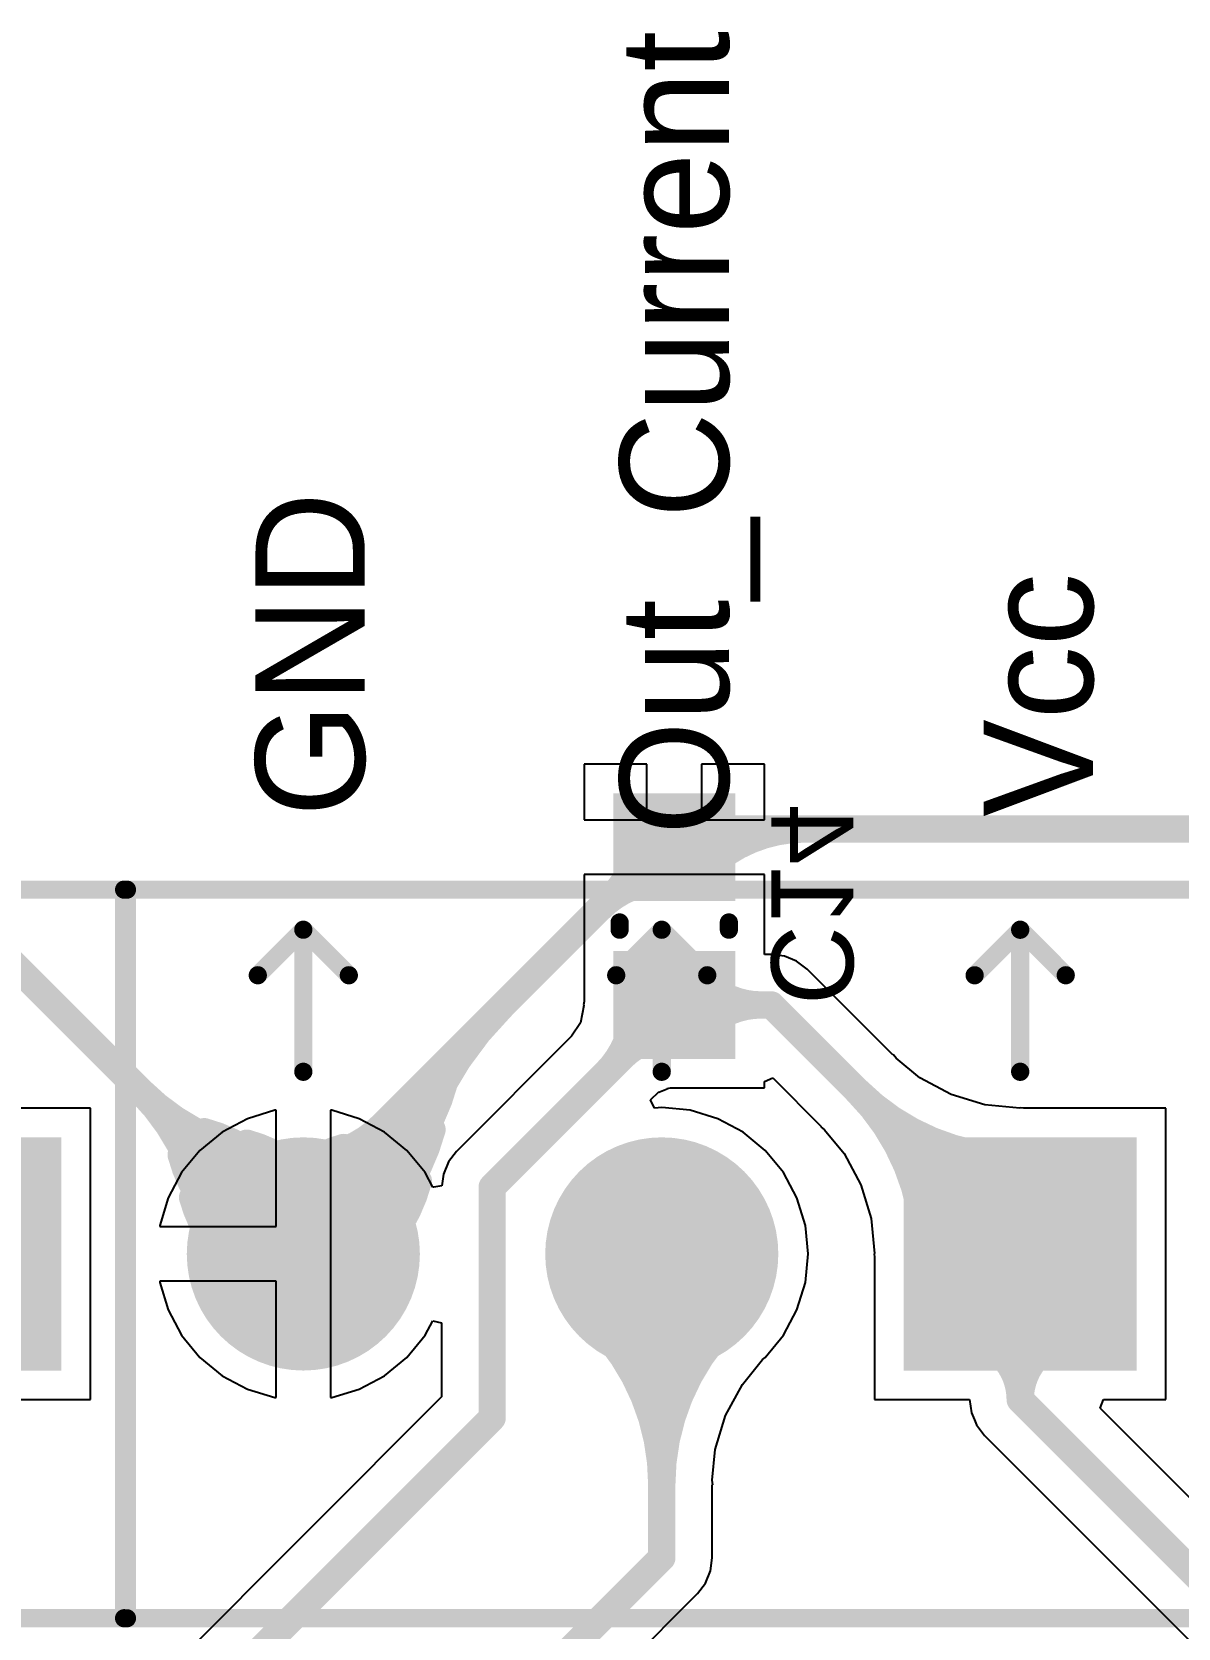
# Model space of a CAD drawing. Extents: x 41 to 201, y 4 to 127.
# Drawn here: x 132.26 to 148.25, y 84.44 to 106.7 of the extents above; entities that cross this region are included whole.
import ezdxf

# ---------------------------------------------------------------- set-up
doc = ezdxf.new("R2010")
doc.units = 0
doc.layers.get('0').update_dxf_attribs({"linetype": 'CONTINUOUS'})
for name, color, linetype in [('BOTTOMLAYER', 5, 'CONTINUOUS'), ('BOTTOMOVERLAY', 54, 'CONTINUOUS'), ('BOTTOMPASTE', 16, 'CONTINUOUS'), ('BOTTOMSOLDER', 6, 'CONTINUOUS'), ('MULTILAYER', 9, 'CONTINUOUS'), ('TOPLAYER', 1, 'CONTINUOUS'), ('TOPOVERLAY', 2, 'CONTINUOUS'), ('TOPSOLDER', 216, 'CONTINUOUS')]:
    doc.layers.add(name, color=color, linetype=linetype)

# ---------------------------------------------------------------- blocks, each defined once
blk = doc.blocks.new('0805C_B_44')
at = {"layer": 'BOTTOMLAYER'}
for points in [[(-0.45, -0.75), (-0.45, 0.75), (-1.75, -0.75), (-1.75, 0.75)], [(1.75, -0.75), (1.75, 0.75), (0.45, -0.75), (0.45, 0.75)]]:
    blk.add_solid(points, dxfattribs=at)
at = {"layer": 'BOTTOMOVERLAY', "const_width": 0.254}
for points in [[(0.051, 0.762), (-0.051, 0.762)], [(0.051, -0.762), (-0.051, -0.762)]]:
    blk.add_lwpolyline(points, dxfattribs=at)
at = {"layer": 'BOTTOMOVERLAY', "const_width": 0.127}
for points in [[(-0.114, 0.762, 1), (0.013, 0.762, 1)], [(-0.013, 0.762, 1), (0.114, 0.762, 1)], [(-0.114, -0.762, 1), (0.013, -0.762, 1)], [(-0.013, -0.762, 1), (0.114, -0.762, 1)]]:
    blk.add_lwpolyline(points, format="xyb", close=True, dxfattribs=at)
at = {"layer": 'BOTTOMPASTE'}
for points in [[(-0.45, -0.75), (-0.45, 0.75), (-1.75, -0.75), (-1.75, 0.75)], [(1.75, -0.75), (1.75, 0.75), (0.45, -0.75), (0.45, 0.75)]]:
    blk.add_solid(points, dxfattribs=at)
at = {"layer": 'BOTTOMSOLDER'}
for points in [[(-0.348, -0.852), (-0.348, 0.852), (-1.852, -0.852), (-1.852, 0.852)], [(1.852, -0.852), (1.852, 0.852), (0.348, -0.852), (0.348, 0.852)]]:
    blk.add_solid(points, dxfattribs=at)
blk = doc.blocks.new('KRE_3_48')
at = {"layer": 'BOTTOMLAYER', "const_width": 1.524}
for points in [[(4.238, 0, 1), (5.762, 0, 1)], [(9.238, 0, 1), (10.762, 0, 1)]]:
    blk.add_lwpolyline(points, format="xyb", close=True, dxfattribs=at)
at = {"layer": 'BOTTOMLAYER'}
blk.add_solid([(-1.524, -1.524), (1.524, -1.524), (-1.524, 1.524), (1.524, 1.524)], dxfattribs=at)
at = {"layer": 'BOTTOMSOLDER', "const_width": 1.626}
for points in [[(4.187, 0, 1), (5.813, 0, 1)], [(9.187, 0, 1), (10.813, 0, 1)]]:
    blk.add_lwpolyline(points, format="xyb", close=True, dxfattribs=at)
at = {"layer": 'BOTTOMSOLDER'}
blk.add_solid([(-1.626, -1.626), (1.626, -1.626), (-1.626, 1.626), (1.626, 1.626)], dxfattribs=at)
at = {"layer": 'MULTILAYER', "const_width": 1.524}
for points in [[(4.238, 0, 1), (5.762, 0, 1)], [(9.238, 0, 1), (10.762, 0, 1)]]:
    blk.add_lwpolyline(points, format="xyb", close=True, dxfattribs=at)
at = {"layer": 'MULTILAYER'}
blk.add_solid([(-1.524, -1.524), (1.524, -1.524), (-1.524, 1.524), (1.524, 1.524)], dxfattribs=at)
at = {"layer": 'TOPLAYER', "const_width": 1.524}
for points in [[(4.238, 0, 1), (5.762, 0, 1)], [(9.238, 0, 1), (10.762, 0, 1)]]:
    blk.add_lwpolyline(points, format="xyb", close=True, dxfattribs=at)
at = {"layer": 'TOPLAYER'}
blk.add_solid([(-1.524, -1.524), (1.524, -1.524), (-1.524, 1.524), (1.524, 1.524)], dxfattribs=at)
at = {"layer": 'TOPOVERLAY', "const_width": 0.254}
for points in [[(-2.54, 5.08), (-2.54, -5.08)], [(12.5, 5.08), (-2.54, 5.08)], [(12.5, 5.08), (12.5, -5.08)], [(0, -2.54), (0, -4.521)], [(5, -2.54), (5, -4.521)], [(10, -2.54), (10, -4.521)], [(0, -4.521), (-0.635, -3.886)], [(0.635, -3.886), (0, -4.521)], [(5, -4.521), (4.365, -3.886)], [(5.635, -3.886), (5, -4.521)], [(10, -4.521), (9.365, -3.886)], [(10.635, -3.886), (10, -4.521)], [(12.5, -5.08), (-2.54, -5.08)]]:
    blk.add_lwpolyline(points, dxfattribs=at)
at = {"layer": 'TOPOVERLAY', "const_width": 0.127}
for points in [[(-2.603, 5.08, 1), (-2.477, 5.08, 1)], [(-2.603, 5.08, 1), (-2.477, 5.08, 1)], [(12.437, 5.08, 1), (12.564, 5.08, 1)], [(12.437, 5.08, 1), (12.564, 5.08, 1)], [(-0.064, -2.54, 1), (0.064, -2.54, 1)], [(4.937, -2.54, 1), (5.064, -2.54, 1)], [(9.937, -2.54, 1), (10.064, -2.54, 1)], [(-0.699, -3.886, 1), (-0.572, -3.886, 1)], [(0.572, -3.886, 1), (0.699, -3.886, 1)], [(4.302, -3.886, 1), (4.429, -3.886, 1)], [(5.572, -3.886, 1), (5.699, -3.886, 1)], [(9.302, -3.886, 1), (9.429, -3.886, 1)], [(10.572, -3.886, 1), (10.699, -3.886, 1)], [(-0.064, -4.521, 1), (0.064, -4.521, 1)], [(-0.064, -4.521, 1), (0.064, -4.521, 1)], [(-0.064, -4.521, 1), (0.064, -4.521, 1)], [(4.937, -4.521, 1), (5.064, -4.521, 1)], [(4.937, -4.521, 1), (5.064, -4.521, 1)], [(4.937, -4.521, 1), (5.064, -4.521, 1)], [(9.937, -4.521, 1), (10.064, -4.521, 1)], [(9.937, -4.521, 1), (10.064, -4.521, 1)], [(9.937, -4.521, 1), (10.064, -4.521, 1)], [(-2.603, -5.08, 1), (-2.477, -5.08, 1)], [(-2.603, -5.08, 1), (-2.477, -5.08, 1)], [(12.437, -5.08, 1), (12.564, -5.08, 1)], [(12.437, -5.08, 1), (12.564, -5.08, 1)]]:
    blk.add_lwpolyline(points, format="xyb", close=True, dxfattribs=at)
at = {"layer": 'TOPSOLDER', "const_width": 1.626}
for points in [[(4.187, 0, 1), (5.813, 0, 1)], [(9.187, 0, 1), (10.813, 0, 1)]]:
    blk.add_lwpolyline(points, format="xyb", close=True, dxfattribs=at)
at = {"layer": 'TOPSOLDER'}
blk.add_solid([(-1.626, -1.626), (1.626, -1.626), (-1.626, 1.626), (1.626, 1.626)], dxfattribs=at)
blk = doc.blocks.new('KRE_3_67')
at = {"layer": 'BOTTOMLAYER', "const_width": 1.524}
for points in [[(4.238, 0, 1), (5.762, 0, 1)], [(9.238, 0, 1), (10.762, 0, 1)]]:
    blk.add_lwpolyline(points, format="xyb", close=True, dxfattribs=at)
at = {"layer": 'BOTTOMLAYER'}
blk.add_solid([(-1.524, -1.524), (1.524, -1.524), (-1.524, 1.524), (1.524, 1.524)], dxfattribs=at)
at = {"layer": 'BOTTOMSOLDER', "const_width": 1.626}
for points in [[(4.187, 0, 1), (5.813, 0, 1)], [(9.187, 0, 1), (10.813, 0, 1)]]:
    blk.add_lwpolyline(points, format="xyb", close=True, dxfattribs=at)
at = {"layer": 'BOTTOMSOLDER'}
blk.add_solid([(-1.626, -1.626), (1.626, -1.626), (-1.626, 1.626), (1.626, 1.626)], dxfattribs=at)
at = {"layer": 'MULTILAYER', "const_width": 1.524}
for points in [[(4.238, 0, 1), (5.762, 0, 1)], [(9.238, 0, 1), (10.762, 0, 1)]]:
    blk.add_lwpolyline(points, format="xyb", close=True, dxfattribs=at)
at = {"layer": 'MULTILAYER'}
blk.add_solid([(-1.524, -1.524), (1.524, -1.524), (-1.524, 1.524), (1.524, 1.524)], dxfattribs=at)
at = {"layer": 'TOPLAYER', "const_width": 1.524}
for points in [[(4.238, 0, 1), (5.762, 0, 1)], [(9.238, 0, 1), (10.762, 0, 1)]]:
    blk.add_lwpolyline(points, format="xyb", close=True, dxfattribs=at)
at = {"layer": 'TOPLAYER'}
blk.add_solid([(-1.524, -1.524), (1.524, -1.524), (-1.524, 1.524), (1.524, 1.524)], dxfattribs=at)
at = {"layer": 'TOPOVERLAY', "const_width": 0.254}
for points in [[(-2.54, 5.08), (-2.54, -5.08)], [(12.5, 5.08), (-2.54, 5.08)], [(12.5, 5.08), (12.5, -5.08)], [(0, -2.54), (0, -4.521)], [(5, -2.54), (5, -4.521)], [(10, -2.54), (10, -4.521)], [(0, -4.521), (-0.635, -3.886)], [(0.635, -3.886), (0, -4.521)], [(5, -4.521), (4.365, -3.886)], [(5.635, -3.886), (5, -4.521)], [(10, -4.521), (9.365, -3.886)], [(10.635, -3.886), (10, -4.521)], [(12.5, -5.08), (-2.54, -5.08)]]:
    blk.add_lwpolyline(points, dxfattribs=at)
at = {"layer": 'TOPOVERLAY', "const_width": 0.127}
for points in [[(-2.603, 5.08, 1), (-2.477, 5.08, 1)], [(-2.603, 5.08, 1), (-2.477, 5.08, 1)], [(12.437, 5.08, 1), (12.564, 5.08, 1)], [(12.437, 5.08, 1), (12.564, 5.08, 1)], [(-0.064, -2.54, 1), (0.064, -2.54, 1)], [(4.937, -2.54, 1), (5.064, -2.54, 1)], [(9.937, -2.54, 1), (10.064, -2.54, 1)], [(-0.699, -3.886, 1), (-0.572, -3.886, 1)], [(0.572, -3.886, 1), (0.699, -3.886, 1)], [(4.302, -3.886, 1), (4.429, -3.886, 1)], [(5.572, -3.886, 1), (5.699, -3.886, 1)], [(9.302, -3.886, 1), (9.429, -3.886, 1)], [(10.572, -3.886, 1), (10.699, -3.886, 1)], [(-0.064, -4.521, 1), (0.064, -4.521, 1)], [(-0.064, -4.521, 1), (0.064, -4.521, 1)], [(-0.064, -4.521, 1), (0.064, -4.521, 1)], [(4.937, -4.521, 1), (5.064, -4.521, 1)], [(4.937, -4.521, 1), (5.064, -4.521, 1)], [(4.937, -4.521, 1), (5.064, -4.521, 1)], [(9.937, -4.521, 1), (10.064, -4.521, 1)], [(9.937, -4.521, 1), (10.064, -4.521, 1)], [(9.937, -4.521, 1), (10.064, -4.521, 1)], [(-2.603, -5.08, 1), (-2.477, -5.08, 1)], [(-2.603, -5.08, 1), (-2.477, -5.08, 1)], [(12.437, -5.08, 1), (12.564, -5.08, 1)], [(12.437, -5.08, 1), (12.564, -5.08, 1)]]:
    blk.add_lwpolyline(points, format="xyb", close=True, dxfattribs=at)
at = {"layer": 'TOPSOLDER', "const_width": 1.626}
for points in [[(4.187, 0, 1), (5.813, 0, 1)], [(9.187, 0, 1), (10.813, 0, 1)]]:
    blk.add_lwpolyline(points, format="xyb", close=True, dxfattribs=at)
at = {"layer": 'TOPSOLDER'}
blk.add_solid([(-1.626, -1.626), (1.626, -1.626), (-1.626, 1.626), (1.626, 1.626)], dxfattribs=at)

msp = doc.modelspace()

# ---------------------------------------------------------------- linework, layer by layer
at = {"layer": 'BOTTOMLAYER'}
for p, q in [((140.843, 96.492), (139.966, 96.492)), ((139.966, 96.492), (139.966, 95.715)), ((140.843, 95.715), (140.843, 96.492)), ((142.482, 96.492), (141.605, 96.492)), ((141.605, 96.492), (141.605, 95.715)), ((142.482, 95.715), (142.482, 96.492)), ((139.966, 95.715), (140.843, 95.715)), ((141.605, 95.715), (142.482, 95.715)), ((142.482, 94.953), (139.966, 94.953)), ((139.966, 94.953), (139.966, 94.176)), ((142.482, 94.176), (142.482, 94.953)), ((139.966, 94.176), (139.966, 93.18)), ((142.482, 93.839), (142.482, 94.176)), ((142.578, 93.839), (142.482, 93.839)), ((142.76, 93.815), (142.578, 93.839)), ((142.93, 93.744), (142.76, 93.815)), ((143.076, 93.632), (142.93, 93.744)), ((144.272, 92.437), (143.076, 93.632)), ((139.965, 93.128), (139.916, 92.884)), ((139.966, 93.18), (139.96, 93.134)), ((139.96, 93.134), (139.96, 93.134)), ((139.96, 93.134), (139.965, 93.128)), ((139.916, 92.884), (139.792, 92.698)), ((139.792, 92.698), (138.186, 91.092)), ((144.276, 92.441), (144.272, 92.437)), ((144.319, 92.391), (144.276, 92.441)), ((144.65, 92.119), (144.319, 92.391)), ((141.011, 91.92), (141.124, 91.966)), ((141.124, 91.97), (141.17, 91.976)), ((141.124, 91.966), (141.124, 91.97)), ((141.17, 91.976), (142.482, 91.976)), ((142.482, 92.068), (142.599, 92.116)), ((142.482, 91.976), (142.482, 92.068)), ((142.599, 92.116), (143.275, 91.44)), ((145.086, 91.886), (144.65, 92.119)), ((140.895, 91.809), (141.008, 91.922)), ((140.949, 91.694), (140.895, 91.809)), ((141.05, 91.704), (140.949, 91.694)), ((141.008, 91.922), (141.011, 91.92)), ((141.011, 91.92), (141.011, 91.92)), ((141.011, 91.92), (141.011, 91.92)), ((141.011, 91.92), (141.011, 91.92)), ((141.011, 91.92), (141.011, 91.92)), ((141.448, 91.665), (141.05, 91.704)), ((145.558, 91.743), (145.086, 91.886)), ((146.045, 91.695), (145.558, 91.743)), ((133.082, 91.694), (131.714, 91.694)), ((133.082, 87.63), (133.082, 91.694)), ((135.269, 91.548), (134.916, 91.36)), ((135.652, 91.665), (135.269, 91.548)), ((135.669, 91.666), (135.652, 91.665)), ((135.669, 90.043), (135.669, 91.666)), ((136.448, 91.665), (136.431, 91.666)), ((136.431, 91.666), (136.431, 89.662)), ((136.831, 91.548), (136.448, 91.665)), ((137.184, 91.36), (136.831, 91.548)), ((141.831, 91.548), (141.448, 91.665)), ((142.184, 91.36), (141.831, 91.548)), ((146.05, 91.7), (146.045, 91.695)), ((146.096, 91.694), (146.05, 91.7)), ((146.05, 91.7), (146.05, 91.7)), ((148.082, 91.694), (146.096, 91.694)), ((148.082, 87.63), (148.082, 91.694)), ((134.916, 91.36), (134.606, 91.106)), ((137.494, 91.106), (137.184, 91.36)), ((142.494, 91.106), (142.184, 91.36)), ((143.275, 91.44), (143.271, 91.436)), ((143.271, 91.436), (143.321, 91.393)), ((143.321, 91.393), (143.593, 91.062)), ((134.606, 91.106), (134.352, 90.796)), ((137.748, 90.796), (137.494, 91.106)), ((138.186, 91.092), (138.074, 90.946)), ((142.748, 90.796), (142.494, 91.106)), ((143.593, 91.062), (143.826, 90.626)), ((138.074, 90.946), (138.003, 90.776)), ((134.352, 90.796), (134.164, 90.443)), ((137.856, 90.594), (137.748, 90.796)), ((137.871, 90.594), (137.856, 90.594)), ((137.982, 90.614), (137.871, 90.594)), ((138.003, 90.776), (137.982, 90.614)), ((142.936, 90.443), (142.748, 90.796)), ((143.826, 90.626), (143.969, 90.154)), ((134.164, 90.443), (134.047, 90.06)), ((143.053, 90.06), (142.936, 90.443)), ((143.969, 90.154), (144.017, 89.667)), ((134.047, 90.06), (134.046, 90.043)), ((134.046, 90.043), (135.669, 90.043)), ((143.092, 89.662), (143.053, 90.06)), ((136.431, 89.662), (136.431, 87.658)), ((143.053, 89.264), (143.092, 89.662)), ((144.017, 89.667), (144.012, 89.662)), ((144.012, 89.662), (144.012, 89.662)), ((144.012, 89.662), (144.018, 89.616)), ((144.018, 89.616), (144.018, 87.63)), ((135.669, 89.281), (134.046, 89.281)), ((134.046, 89.281), (134.047, 89.264)), ((134.047, 89.264), (134.164, 88.881)), ((135.669, 87.658), (135.669, 89.281)), ((142.936, 88.881), (143.053, 89.264)), ((134.164, 88.881), (134.352, 88.528)), ((142.748, 88.528), (142.936, 88.881)), ((137.748, 88.528), (137.856, 88.731)), ((137.856, 88.731), (137.979, 88.7)), ((137.979, 88.7), (137.979, 87.668)), ((134.352, 88.528), (134.606, 88.218)), ((137.494, 88.218), (137.748, 88.528)), ((142.494, 88.218), (142.748, 88.528)), ((134.606, 88.218), (134.916, 87.964)), ((137.184, 87.964), (137.494, 88.218)), ((142.174, 87.843), (142.457, 88.188)), ((142.457, 88.188), (142.494, 88.218)), ((134.916, 87.964), (135.269, 87.776)), ((136.831, 87.776), (137.184, 87.964)), ((135.269, 87.776), (135.652, 87.659)), ((136.448, 87.659), (136.831, 87.776)), ((141.941, 87.407), (142.174, 87.843)), ((132.06, 87.63), (133.082, 87.63)), ((137.979, 87.668), (132.344, 82.032)), ((135.652, 87.659), (135.669, 87.658)), ((136.431, 87.658), (136.448, 87.659)), ((144.018, 87.63), (145.345, 87.63)), ((145.345, 87.63), (145.369, 87.448)), ((147.164, 87.513), (147.212, 87.63)), ((150.361, 84.315), (147.164, 87.513)), ((147.212, 87.63), (148.082, 87.63)), ((141.797, 86.934), (141.941, 87.407)), ((145.369, 87.448), (145.411, 87.348)), ((145.411, 87.348), (145.44, 87.278)), ((145.44, 87.278), (145.552, 87.132)), ((145.552, 87.132), (149.365, 83.319)), ((141.755, 86.508), (141.797, 86.934)), ((141.761, 86.443), (141.755, 86.508)), ((141.755, 85.424), (141.755, 86.443)), ((141.755, 86.443), (141.761, 86.443)), ((141.731, 85.242), (141.755, 85.424)), ((141.548, 84.926), (141.66, 85.072)), ((141.66, 85.072), (141.731, 85.242)), ((137.708, 81.086), (141.548, 84.926))]:
    msp.add_line(p, q, dxfattribs=at)
for points, const_width in [([(128.43, 97.282), (136.05, 89.662)], 0.381), ([(141.29, 95.588), (157.226, 95.588)], 0.381), ([(136.05, 90.348), (141.036, 95.334)], 0.381), ([(141.036, 95.334), (141.224, 95.334)], 0.381), ([(138.684, 90.594), (141.224, 93.134)], 0.381), ([(141.224, 93.134), (142.578, 93.134)], 0.381), ([(142.578, 93.134), (146.05, 89.662)], 0.381), ([(136.05, 89.662), (136.05, 90.348)], 0.508), ([(138.684, 87.376), (138.684, 90.594)], 0.381), ([(141.05, 85.424), (141.05, 89.662)], 0.381), ([(146.05, 87.63), (146.05, 89.662)], 0.381), ([(146.05, 87.63), (150.622, 83.058)], 0.381), ([(132.842, 81.534), (138.684, 87.376)], 0.381), ([(135.89, 80.264), (141.05, 85.424)], 0.381)]:
    msp.add_lwpolyline(points, dxfattribs=dict(at, const_width=const_width))
for points, const_width in [([(141.195, 95.588, 1), (141.385, 95.588, 1)], 0.191), ([(142.031, 95.588, 1), (142.222, 95.588, 1)], 0.191), ([(142.031, 95.588, 1), (142.222, 95.588, 1)], 0.191), ([(142.951, 95.588, 1), (143.142, 95.588, 1)], 0.191), ([(142.951, 95.588, 1), (143.142, 95.588, 1)], 0.191), ([(140.569, 95.334, 1), (140.76, 95.334, 1)], 0.191), ([(140.569, 95.334, 1), (140.76, 95.334, 1)], 0.191), ([(140.941, 95.334, 1), (141.131, 95.334, 1)], 0.191), ([(140.941, 95.334, 1), (141.131, 95.334, 1)], 0.191), ([(140.953, 95.355, 1), (141.144, 95.355, 1)], 0.191), ([(141.129, 95.334, 1), (141.319, 95.334, 1)], 0.191), ([(141.284, 95.278, 1), (141.475, 95.278, 1)], 0.191), ([(141.284, 95.278, 1), (141.475, 95.278, 1)], 0.191), ([(141.029, 94.875, 1), (141.219, 94.875, 1)], 0.191), ([(141.029, 94.875, 1), (141.219, 94.875, 1)], 0.191), ([(141.554, 95.009, 1), (141.744, 95.009, 1)], 0.191), ([(141.554, 95.009, 1), (141.744, 95.009, 1)], 0.191), ([(140.266, 94.67, 1), (140.456, 94.67, 1)], 0.191), ([(140.306, 94.7, 1), (140.497, 94.7, 1)], 0.191), ([(140.306, 94.7, 1), (140.497, 94.7, 1)], 0.191), ([(140.094, 94.487, 1), (140.285, 94.487, 1)], 0.191), ([(140.094, 94.487, 1), (140.285, 94.487, 1)], 0.191), ([(141.554, 93.459, 1), (141.744, 93.459, 1)], 0.191), ([(141.554, 93.459, 1), (141.744, 93.459, 1)], 0.191), ([(138.716, 93.109, 1), (138.907, 93.109, 1)], 0.191), ([(138.716, 93.109, 1), (138.907, 93.109, 1)], 0.191), ([(140.569, 93.134, 1), (140.76, 93.134, 1)], 0.191), ([(141.129, 93.134, 1), (141.319, 93.134, 1)], 0.191), ([(141.129, 93.134, 1), (141.319, 93.134, 1)], 0.191), ([(142.338, 93.134, 1), (142.529, 93.134, 1)], 0.191), ([(142.338, 93.134, 1), (142.529, 93.134, 1)], 0.191), ([(142.338, 93.134, 1), (142.529, 93.134, 1)], 0.191), ([(142.338, 93.134, 1), (142.529, 93.134, 1)], 0.191), ([(142.483, 93.134, 1), (142.673, 93.134, 1)], 0.191), ([(142.483, 93.134, 1), (142.673, 93.134, 1)], 0.191), ([(141.029, 92.675, 1), (141.219, 92.675, 1)], 0.191), ([(141.554, 92.809, 1), (141.744, 92.809, 1)], 0.191), ([(141.554, 92.809, 1), (141.744, 92.809, 1)], 0.191), ([(138.066, 92.459, 1), (138.256, 92.459, 1)], 0.191), ([(138.066, 92.459, 1), (138.256, 92.459, 1)], 0.191), ([(140.415, 92.42, 1), (140.606, 92.42, 1)], 0.191), ([(137.94, 92.111, 1), (138.13, 92.111, 1)], 0.191), ([(140.174, 92.179, 1), (140.364, 92.179, 1)], 0.191), ([(133.678, 91.938, 1), (133.869, 91.938, 1)], 0.191), ([(133.678, 91.938, 1), (133.869, 91.938, 1)], 0.191), ([(133.678, 91.938, 1), (133.869, 91.938, 1)], 0.191), ([(133.678, 91.938, 1), (133.869, 91.938, 1)], 0.191), ([(137.415, 91.808, 1), (137.606, 91.808, 1)], 0.191), ([(137.415, 91.808, 1), (137.606, 91.808, 1)], 0.191), ([(143.678, 91.938, 1), (143.869, 91.938, 1)], 0.191), ([(143.678, 91.938, 1), (143.869, 91.938, 1)], 0.191), ([(134.572, 91.366, 1), (134.763, 91.366, 1)], 0.191), ([(137.06, 91.453, 1), (137.251, 91.453, 1)], 0.191), ([(137.06, 91.453, 1), (137.251, 91.453, 1)], 0.191), ([(137.749, 91.395, 1), (137.94, 91.395, 1)], 0.191), ([(134.329, 91.288, 1), (134.519, 91.288, 1)], 0.191), ([(134.329, 91.288, 1), (134.519, 91.288, 1)], 0.191), ([(134.329, 91.288, 1), (134.519, 91.288, 1)], 0.191), ([(134.329, 91.288, 1), (134.519, 91.288, 1)], 0.191), ([(135.168, 91.206, 1), (135.359, 91.206, 1)], 0.191), ([(136.515, 91.146, 1), (136.706, 91.146, 1)], 0.191), ([(136.765, 91.158, 1), (136.955, 91.158, 1)], 0.191), ([(136.765, 91.158, 1), (136.955, 91.158, 1)], 0.191), ([(137.339, 91.274, 1), (137.53, 91.274, 1)], 0.191), ([(144.329, 91.288, 1), (144.519, 91.288, 1)], 0.191), ([(144.329, 91.288, 1), (144.519, 91.288, 1)], 0.191), ([(134.251, 91.044, 1), (134.441, 91.044, 1)], 0.191), ([(135.955, 90.995, 1), (136.145, 90.995, 1)], 0.191), ([(135.955, 90.995, 1), (136.145, 90.995, 1)], 0.191), ([(135.955, 90.995, 1), (136.145, 90.995, 1)], 0.191), ([(135.955, 90.995, 1), (136.145, 90.995, 1)], 0.191), ([(145.955, 90.995, 1), (146.145, 90.995, 1)], 0.191), ([(137.169, 90.639, 1), (137.36, 90.639, 1)], 0.191), ([(137.559, 90.679, 1), (137.749, 90.679, 1)], 0.191), ([(134.41, 90.449, 1), (134.601, 90.449, 1)], 0.191), ([(135.923, 90.348, 1), (136.177, 90.348, 1)], 0.254), ([(135.955, 90.614, 1), (136.145, 90.614, 1)], 0.191), ([(135.955, 90.614, 1), (136.145, 90.614, 1)], 0.191), ([(138.589, 90.594, 1), (138.779, 90.594, 1)], 0.191), ([(138.589, 90.594, 1), (138.779, 90.594, 1)], 0.191), ([(145.955, 90.614, 1), (146.145, 90.614, 1)], 0.191), ([(135.955, 90.348, 1), (136.145, 90.348, 1)], 0.191), ([(135.887, 89.84, 1), (136.078, 89.84, 1)], 0.191), ([(135.906, 89.846, 1), (136.097, 89.846, 1)], 0.191), ([(136.515, 89.777, 1), (136.705, 89.777, 1)], 0.191), ([(134.621, 89.662, 1), (134.812, 89.662, 1)], 0.191), ([(134.621, 89.662, 1), (134.812, 89.662, 1)], 0.191), ([(135.002, 89.662, 1), (135.193, 89.662, 1)], 0.191), ([(135.002, 89.662, 1), (135.193, 89.662, 1)], 0.191), ([(135.383, 89.657, 1), (135.574, 89.657, 1)], 0.191), ([(135.923, 89.662, 1), (136.177, 89.662, 1)], 0.254), ([(135.955, 89.662, 1), (136.145, 89.662, 1)], 0.191), ([(136.141, 89.7, 1), (136.332, 89.7, 1)], 0.191), ([(136.145, 89.662, 1), (136.336, 89.662, 1)], 0.191), ([(136.145, 89.662, 1), (136.336, 89.662, 1)], 0.191), ([(136.526, 89.662, 1), (136.717, 89.662, 1)], 0.191), ([(136.526, 89.662, 1), (136.717, 89.662, 1)], 0.191), ([(136.907, 89.662, 1), (137.098, 89.662, 1)], 0.191), ([(136.907, 89.662, 1), (137.098, 89.662, 1)], 0.191), ([(137.288, 89.662, 1), (137.479, 89.662, 1)], 0.191), ([(137.288, 89.662, 1), (137.479, 89.662, 1)], 0.191), ([(140.955, 89.662, 1), (141.145, 89.662, 1)], 0.191), ([(144.621, 89.662, 1), (144.812, 89.662, 1)], 0.191), ([(145.002, 89.662, 1), (145.193, 89.662, 1)], 0.191), ([(145.955, 89.662, 1), (146.145, 89.662, 1)], 0.191), ([(145.955, 89.662, 1), (146.145, 89.662, 1)], 0.191), ([(135.917, 89.475, 1), (136.107, 89.475, 1)], 0.191), ([(136.003, 89.478, 1), (136.194, 89.478, 1)], 0.191), ([(136.022, 89.484, 1), (136.213, 89.484, 1)], 0.191), ([(135.84, 89.102, 1), (136.031, 89.102, 1)], 0.191), ([(136.157, 89.127, 1), (136.347, 89.127, 1)], 0.191), ([(140.281, 88.988, 1), (140.472, 88.988, 1)], 0.191), ([(141.628, 88.988, 1), (141.819, 88.988, 1)], 0.191), ([(140.012, 88.719, 1), (140.202, 88.719, 1)], 0.191), ([(141.898, 88.719, 1), (142.088, 88.719, 1)], 0.191), ([(145.424, 88.439, 1), (145.615, 88.439, 1)], 0.191), ([(145.424, 88.439, 1), (145.615, 88.439, 1)], 0.191), ([(146.485, 88.439, 1), (146.676, 88.439, 1)], 0.191), ([(146.485, 88.439, 1), (146.676, 88.439, 1)], 0.191), ([(145.955, 87.63, 1), (146.145, 87.63, 1)], 0.191), ([(145.955, 87.63, 1), (146.145, 87.63, 1)], 0.191), ([(145.955, 87.63, 1), (146.145, 87.63, 1)], 0.191), ([(145.955, 87.63, 1), (146.145, 87.63, 1)], 0.191), ([(145.955, 87.63, 1), (146.145, 87.63, 1)], 0.191), ([(145.955, 87.63, 1), (146.145, 87.63, 1)], 0.191), ([(138.589, 87.376, 1), (138.779, 87.376, 1)], 0.191), ([(138.589, 87.376, 1), (138.779, 87.376, 1)], 0.191), ([(140.955, 87.362, 1), (141.145, 87.362, 1)], 0.191), ([(140.955, 87.362, 1), (141.145, 87.362, 1)], 0.191), ([(140.955, 86.443, 1), (141.145, 86.443, 1)], 0.191), ([(140.955, 86.443, 1), (141.145, 86.443, 1)], 0.191), ([(140.955, 85.424, 1), (141.145, 85.424, 1)], 0.191), ([(140.955, 85.424, 1), (141.145, 85.424, 1)], 0.191)]:
    msp.add_lwpolyline(points, format="xyb", close=True, dxfattribs=dict(at, const_width=const_width))
at = {"layer": 'BOTTOMLAYER', "const_width": 0.381}
for points in [[(141.38, 95.278, -0.198912), (142.127, 95.588)], [(141.38, 95.278, -0.198912), (142.127, 95.588)], [(141.649, 95.009, -0.198912), (143.047, 95.588)], [(141.649, 95.009, -0.198912), (143.047, 95.588)], [(141.048, 95.355, -0.266921), (140.361, 94.67)], [(140.665, 95.334, -0.198912), (140.402, 94.7)], [(140.665, 95.334, -0.198912), (140.402, 94.7)], [(140.19, 94.487, -0.198912), (141.124, 94.875)], [(140.19, 94.487, -0.198912), (141.124, 94.875)], [(142.433, 93.134, -0.198912), (141.649, 93.459)], [(142.433, 93.134, -0.198912), (141.649, 93.459)], [(137.383, 89.662, -0.198912), (138.811, 93.109)], [(137.383, 89.662, -0.198912), (138.811, 93.109)], [(140.665, 93.134, -0.198912), (140.269, 92.179)], [(141.649, 92.809, -0.198912), (142.433, 93.134)], [(141.649, 92.809, -0.198912), (142.433, 93.134)], [(140.51, 92.42, -0.198912), (141.124, 92.675)], [(137.002, 89.662, -0.198912), (138.161, 92.459)], [(137.002, 89.662, -0.198912), (138.161, 92.459)], [(138.035, 92.111, -0.242022), (135.983, 89.84)], [(136.05, 90.995, -0.198912), (133.774, 91.938)], [(133.774, 91.938, -0.198912), (134.716, 89.662)], [(136.05, 90.995, -0.198912), (133.774, 91.938)], [(133.774, 91.938, -0.198912), (134.716, 89.662)], [(136.621, 89.662, -0.198912), (137.511, 91.808)], [(136.621, 89.662, -0.198912), (137.511, 91.808)], [(146.05, 90.995, -0.198912), (143.774, 91.938)], [(143.774, 91.938, -0.198912), (144.716, 89.662)], [(134.668, 91.366, -0.284042), (136.237, 89.7)], [(137.156, 91.453, -0.198912), (136.05, 90.995)], [(137.156, 91.453, -0.198912), (136.05, 90.995)], [(137.844, 91.395, -0.242022), (136.117, 89.484)], [(136.05, 90.614, -0.198912), (134.424, 91.288)], [(134.424, 91.288, -0.198912), (135.097, 89.662)], [(136.05, 90.614, -0.198912), (134.424, 91.288)], [(134.424, 91.288, -0.198912), (135.097, 89.662)], [(135.263, 91.206, -0.284042), (136.61, 89.777)], [(135.479, 89.657, -0.341918), (136.61, 91.146)], [(137.435, 91.274, -0.268899), (136.001, 89.846)], [(136.24, 89.662, -0.198912), (136.86, 91.158)], [(136.24, 89.662, -0.198912), (136.86, 91.158)], [(146.05, 90.614, -0.198912), (144.424, 91.288)], [(144.424, 91.288, -0.198912), (145.097, 89.662)], [(136.012, 89.475, -0.284042), (134.346, 91.044)], [(137.264, 90.639, -0.268899), (136.099, 89.478)], [(137.654, 90.679, -0.242022), (136.252, 89.127)], [(135.935, 89.102, -0.284042), (134.506, 90.449)], [(140.376, 88.988, -0.198912), (141.05, 87.362)], [(141.05, 87.362, -0.198912), (141.724, 88.988)], [(140.107, 88.719, -0.198912), (141.05, 86.443)], [(141.05, 86.443, -0.198912), (141.993, 88.719)], [(145.519, 88.439, -0.298835), (146.05, 87.63)], [(145.519, 88.439, -0.298835), (146.05, 87.63)], [(146.05, 87.63, -0.298835), (146.581, 88.439)], [(146.05, 87.63, -0.298835), (146.581, 88.439)]]:
    msp.add_lwpolyline(points, format="xyb", dxfattribs=at)

# ---------------------------------------------------------------- block references
for name, p, rotation in [('0805C_B_44', (141.224, 94.234), 270), ('KRE_3_67', (131.05, 89.662), 180), ('KRE_3_48', (146.05, 89.662), 180)]:
    msp.add_blockref(name, p, dxfattribs=dict(rotation=rotation))

# ---------------------------------------------------------------- texts
at = {"layer": 'BOTTOMOVERLAY', "text_generation_flag": 2}
msp.add_text('C14', height=1.143, rotation=270, dxfattribs=at).set_placement((142.578, 93.134))
at = {"layer": 'TOPOVERLAY'}
for s, p in [('Out_Current', (141.986, 95.504)), ('GND', (136.906, 95.758)), ('Vcc', (147.066, 95.758))]:
    msp.add_text(s, height=1.524, rotation=90, dxfattribs=at).set_placement(p)

doc.saveas('drawing.dxf')
